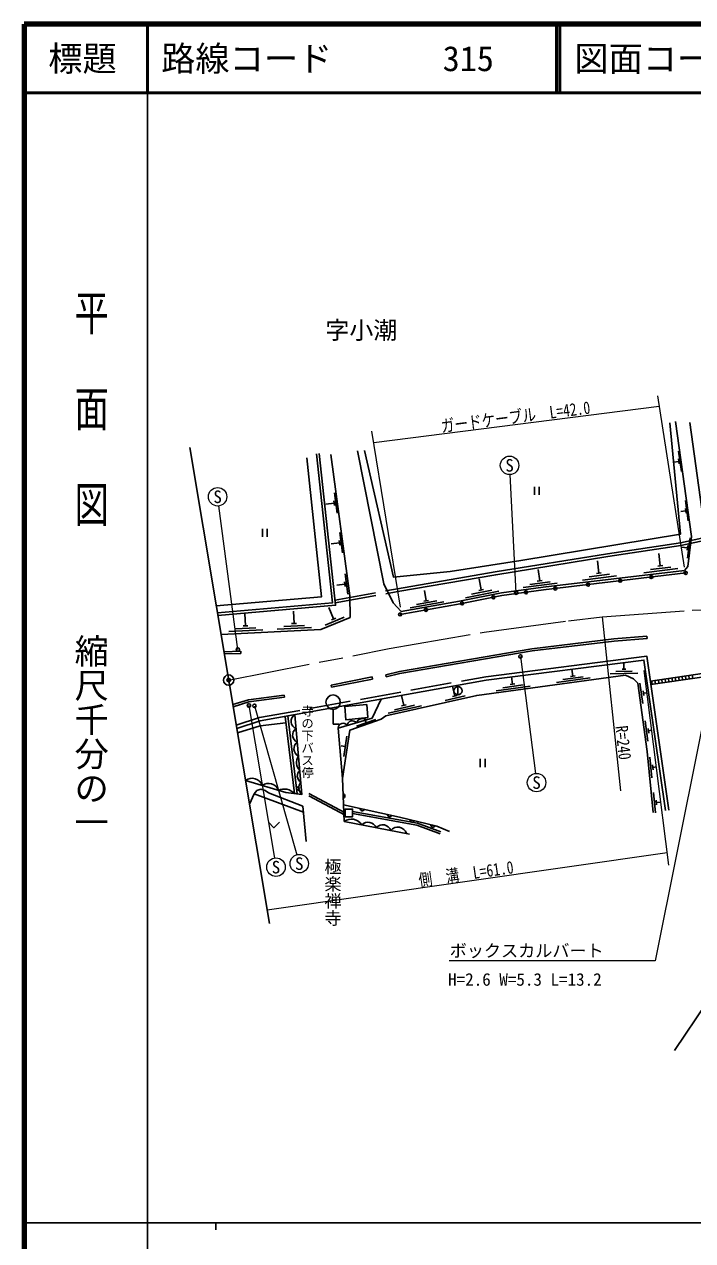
# Model space of a CAD drawing. Units: millimetres at full size, sheet at 1:1000; details may follow other scales. Extents: x 40000 to 680000, y 20000 to 380000.
# Drawn here: x 40000 to 137675, y 202409 to 380000 of the extents above; entities that cross this region are included whole.
import ezdxf
from ezdxf.enums import TextEntityAlignment as Align

# ---------------------------------------------------------------- set-up
doc = ezdxf.new("R2010")
doc.units = ezdxf.units.MM
doc.header["$LTSCALE"] = 1000
doc.header["$PDMODE"] = 32
doc.header["$PDSIZE"] = 500
doc.linetypes.add('CHAIN', pattern=[18.5, 12, -1.5, 3.5, -1.5])
doc.linetypes.add('DASHED', pattern=[7.5, 6, -1.5])
for name, color, linetype, lineweight in [('M-BGD', 7, 'Continuous', 25), ('M-BMK', 2, 'CHAIN', 13), ('M-BMK-HTXT', 7, 'Continuous', 13), ('M-BMK-OTRS', 5, 'Continuous', 25), ('M-BMK-SRVR', 3, 'Continuous', 25), ('M-STR-HTXT', 7, 'Continuous', 13), ('M-STR-STRC', 7, 'Continuous', 25), ('M-TTL', 2, 'Continuous', 140), ('M-TTL-BAND', 7, 'Continuous', 25), ('M-TTL-LINE', 7, 'Continuous', 50)]:
    doc.layers.add(name, color=color, linetype=linetype, lineweight=lineweight)
doc.layers.add('M-OTRS', color=6, linetype='Continuous')
doc.layers.add('M-TTL-TXT', color=7, linetype='Continuous')
doc.styles.add('@ＭＳ ゴシック', font='')
doc.styles.add('ＭＳ ゴシック', font='')
doc.styles.get('@ＭＳ ゴシック').set_extended_font_data('@MS Gothic')
doc.styles.get('ＭＳ ゴシック').set_extended_font_data('MS Gothic')

msp = doc.modelspace()

# ---------------------------------------------------------------- linework, layer by layer
at = {"layer": 'M-BGD'}
for p, q in [((135659, 316192), (134916, 316088)), ((136015, 314727), (135600, 317698)), ((135707, 315845), (135611, 316538)), ((85713, 308641), (85315, 311615)), ((114558, 312467), (114558, 311293)), ((115258, 312467), (115258, 311293)), ((85276, 310096), (84087, 309937)), ((85323, 309749), (85230, 310443)), ((137022, 307501), (136608, 310473)), ((136715, 308620), (136618, 309313)), ((136667, 308966), (135924, 308863)), ((74803, 306335), (74803, 305161)), ((75503, 306335), (75503, 305161)), ((86489, 302839), (86091, 305813)), ((86053, 304294), (84863, 304135)), ((86099, 303947), (86006, 304641)), ((136927, 303578), (136033, 303687)), ((136884, 303230), (136969, 303925)), ((136923, 302067), (137287, 305045)), ((132945, 300946), (132732, 302733)), ((115317, 298750), (115107, 300387)), ((123976, 299878), (123763, 301666)), ((130547, 299935), (135512, 300526)), ((131498, 300411), (134477, 300766)), ((132597, 300904), (133292, 300987)), ((86906, 297917), (86813, 298611)), ((87296, 296809), (86898, 299782)), ((106779, 297416), (106463, 299036)), ((112921, 297778), (117880, 298413)), ((113871, 298232), (116847, 298613)), ((114970, 298705), (115664, 298794)), ((121578, 298868), (126543, 299459)), ((122529, 299344), (125508, 299698)), ((123628, 299837), (124323, 299920)), ((86859, 298264), (85670, 298105)), ((98734, 295839), (98472, 297316)), ((104451, 296290), (109359, 297246)), ((105369, 296805), (108314, 297379)), ((106435, 297349), (107122, 297483)), ((85199, 293182), (84511, 294845)), ((96377, 294811), (101300, 295685)), ((97310, 295281), (100263, 295806)), ((98389, 295777), (99079, 295900)), ((72337, 292175), (72248, 293973)), ((79414, 292522), (79325, 294320)), ((83951, 292276), (86723, 293422)), ((84876, 293048), (85523, 293316)), ((69875, 291333), (74869, 291578)), ((70856, 291742), (73853, 291889)), ((71987, 292158), (72686, 292192)), ((76952, 291681), (81946, 291926)), ((77933, 292089), (80929, 292237)), ((79064, 292505), (79763, 292540)), ((130984, 290645), (131008, 290346)), ((69173, 288378), (71647, 288458)), ((69223, 288080), (71657, 288158)), ((71657, 288158), (71647, 288458)), ((127626, 285833), (127604, 286812)), ((84820, 283517), (90844, 284709)), ((84879, 283223), (90902, 284415)), ((90844, 284709), (90902, 284415)), ((92886, 284734), (92817, 285026)), ((111357, 283639), (111210, 284731)), ((117761, 283899), (122716, 284570)), ((118712, 284331), (121685, 284733)), ((119811, 284782), (120505, 284876)), ((120158, 284829), (120020, 285849)), ((125639, 285190), (129638, 285276)), ((126432, 285507), (128832, 285559)), ((127346, 285827), (127905, 285839)), ((131500, 284118), (139038, 285214)), ((131571, 283623), (139016, 284706)), ((132231, 283719), (132159, 284214)), ((132726, 283791), (132654, 284286)), ((133221, 283863), (133149, 284358)), ((133716, 283935), (133644, 284430)), ((134211, 284007), (134139, 284502)), ((134705, 284079), (134633, 284573)), ((135200, 284151), (135128, 284645)), ((135695, 284223), (135623, 284717)), ((136190, 284295), (136118, 284789)), ((136685, 284366), (136613, 284861)), ((137179, 284438), (137107, 284933)), ((137674, 284510), (137602, 285005)), ((84879, 283223), (84820, 283517)), ((102914, 281917), (102585, 283380)), ((103369, 283301), (103369, 282101)), ((108960, 282709), (113915, 283379)), ((109911, 283141), (112884, 283543)), ((111010, 283592), (111704, 283686)), ((129968, 283790), (130373, 280817)), ((130420, 282691), (130515, 281997)), ((130468, 282344), (130998, 282416)), ((131737, 283647), (131665, 284142)), ((78004, 281767), (77965, 282065)), ((95132, 280474), (95815, 280628)), ((95473, 280551), (95144, 282014)), ((101516, 281295), (104443, 281953)), ((102572, 281840), (103255, 281994)), ((79468, 267685), (78132, 278948)), ((79877, 267637), (78526, 279019)), ((85127, 279986), (85127, 277812)), ((93166, 279417), (98044, 280514)), ((94076, 279929), (97003, 280587)), ((85127, 277812), (86017, 277812)), ((88558, 277517), (91383, 278526)), ((89970, 278022), (89829, 278417)), ((130716, 278306), (131121, 275333)), ((131169, 277207), (131263, 276513)), ((86681, 273092), (87142, 276057)), ((131216, 276860), (131690, 276925)), ((86911, 274575), (86319, 274667)), ((106633, 272739), (106633, 271565)), ((107333, 272739), (107333, 271565)), ((131410, 272980), (131708, 269995)), ((131822, 271865), (131892, 271169)), ((131857, 271517), (132365, 271568)), ((73595, 267657), (80785, 264989)), ((86582, 267634), (86607, 267008)), ((131923, 267838), (132221, 264853)), ((132336, 266724), (132405, 266027)), ((132370, 266376), (133011, 266439)), ((89682, 265372), (89071, 265507)), ((93683, 264492), (93072, 264626)), ((96982, 263712), (96374, 263861)), ((100015, 262969), (99408, 263117))]:
    msp.add_line(p, q, dxfattribs=at)
at = {"layer": 'M-BGD', "linetype": 'DASHED'}
for p, q in [((135896, 304281), (141433, 305522)), ((141410, 305083), (135957, 303886)), ((85408, 295923), (94516, 297580)), ((85451, 295524), (94583, 297186)), ((86877, 264859), (79750, 268705)), ((86877, 264518), (79793, 268341))]:
    msp.add_line(p, q, dxfattribs=at)
at = {"layer": 'M-BGD'}
for points in [[(88708, 317710), (92517, 298314), (93907, 295536), (95064, 294273), (103612, 295791), (109729, 296982), (115830, 297821), (136457, 300276), (136954, 300833), (137491, 305227), (135147, 322032)], [(134315, 321810), (135906, 305575), (112548, 301722), (102211, 300127), (93956, 299273), (89694, 317772)], [(137259, 321872), (139211, 307785), (139807, 300339), (141164, 300385)], [(68047, 295102), (83437, 296426), (81275, 316718)], [(68215, 294100), (85045, 295559), (82688, 317293)], [(68281, 293704), (85486, 295195), (83086, 317336)], [(68748, 290917), (83341, 291634), (87608, 293399), (87574, 296543), (84809, 317211)], [(94516, 297580), (108824, 300039), (125235, 302675), (135896, 304281)], [(94583, 297186), (108890, 299644), (125297, 302280), (135957, 303886)], [(94917, 293841), (103685, 295398), (109795, 296587), (115881, 297425), (136654, 299897)], [(92817, 285026), (94831, 285500), (114188, 288828), (126171, 290259), (130984, 290645)], [(92886, 284734), (94891, 285206), (114231, 288531), (126201, 289960), (131008, 290346)], [(107438, 284756), (130981, 287745), (134194, 265278)], [(107501, 284260), (130556, 287187), (133699, 265207)], [(71045, 277187), (74471, 278286), (107501, 284260)], [(86490, 269904), (87583, 276947), (92138, 278572), (92813, 279030), (106115, 282022), (127873, 284964), (129020, 284459), (129663, 283802), (131022, 273841), (131911, 264940)], [(70463, 280670), (72745, 281377), (77965, 282065)], [(70513, 280371), (72809, 281083), (78004, 281767)], [(92145, 281483), (90831, 278675), (85885, 277236), (86490, 269904), (86743, 263632), (96307, 261782)], [(79524, 279200), (80572, 267555), (78232, 267831), (72319, 269573)], [(78242, 278016), (74457, 277593), (71148, 276574)], [(81202, 260683), (80701, 265846), (75673, 267798), (75206, 268126), (74560, 268312), (73984, 268135), (73595, 267657), (72895, 266133)], [(102140, 262173), (100262, 262908), (94813, 264243), (86646, 266041)], [(87983, 265065), (97457, 263362), (100879, 262087)], [(87983, 264760), (97377, 263071), (100774, 261806)], [(75684, 263497), (76480, 262701), (77275, 263497)], [(208306, 238422), (202695, 238506), (202199, 237381), (201271, 237483), (200272, 231728), (198409, 231728), (196882, 237159), (183494, 237159), (183494, 238430), (182559, 238430), (182559, 237159), (139717, 237159), (134993, 230179)]]:
    msp.add_lwpolyline(points, dxfattribs=at)
at = {"layer": 'M-BGD', "linetype": 'DASHED'}
msp.add_lwpolyline([(70962, 277685), (74349, 278772), (107438, 284756)], dxfattribs=at)
at = {"layer": 'M-BGD'}
for points in [[(86832, 280378), (90052, 280685), (90201, 278773), (87010, 278438)], [(86877, 264306), (87983, 264306), (87983, 265411), (86877, 265411)]]:
    msp.add_lwpolyline(points, close=True, dxfattribs=at)
for centre, radius in [((122387, 298199), 225), ((127078, 298757), 225), ((131618, 299297), 225), ((136654, 299897), 225), ((113317, 297072), 225), ((117592, 297628), 225), ((103967, 295452), 225), ((108555, 296346), 225), ((94917, 293841), 225), ((98689, 294510), 225), ((103369, 282701), 600), ((85127, 281036), 1050)]:
    msp.add_circle(centre, radius, dxfattribs=at)
for centre, radius, start, end in [((80150, 278228), 1156, 122.7817, 247.50011), ((80310, 276228), 1109, 122.8949, 247.38689), ((86582, 277255), 696, 30.89089, 181.55937), ((87931, 277566), 754, 35.95907, 176.49121), ((89411, 277733), 912, 50.04855, 162.40172), ((80634, 274228), 1232, 127.55686, 242.72495), ((81423, 272217), 1634, 145.89157, 224.39024), ((80970, 270267), 1078, 131.52318, 238.75863), ((73298, 268342), 1572, 18.69817, 128.46244), ((75724, 267687), 1491, 18.20459, 128.95602), ((78000, 266405), 1948, 41.08909, 116.2102), ((81432, 268535), 1304, 141.57424, 228.70757), ((86540, 267319), 318, 282.20603, 82.42376), ((89388, 265493), 318, 177.47835, 337.69608), ((93389, 264612), 318, 177.47835, 337.69608), ((87787, 262159), 1805, 32.76204, 125.34384), ((90223, 262152), 1345, 25.10026, 133.00563), ((92375, 261842), 1284, 21.44335, 136.66253), ((96691, 263839), 318, 176.12619, 336.34392), ((99725, 263096), 318, 176.12619, 336.34392), ((94587, 261481), 1313, 17.34739, 140.75849)]:
    msp.add_arc(centre, radius, start, end, dxfattribs=at)
at = {"layer": 'M-BMK'}
msp.add_lwpolyline([(69861, 284264), (93323, 288855), (107216, 291244), (119523, 292916), (124443, 293482), (137622, 294467), (149977, 294661), (164207, 294273), (169344, 293831), (269048, 284031), (368900, 273873), (386988, 272361), (400686, 271448), (416890, 271352), (430176, 271865), (468355, 274288), (569183, 282698)], dxfattribs=at)
at = {"layer": 'M-BMK-OTRS'}
msp.add_line((75810, 248717), (64177, 318231), dxfattribs=at)
at = {"layer": 'M-BMK-SRVR'}
msp.add_circle((69861, 284264), 750, dxfattribs=at)
at = {"layer": 'M-OTRS'}
msp.add_point((69861, 284264), dxfattribs=at)
at = {"layer": 'M-STR-HTXT'}
for p, q in [((132545, 325755), (136450, 300729)), ((132787, 324205), (91056, 318902)), ((94956, 294892), (90780, 320601)), ((111876, 297016), (110983, 314258)), ((71217, 288717), (68428, 309680)), ((124443, 293482), (127136, 268063)), ((112494, 287716), (114682, 270629)), ((134171, 257231), (130591, 285647)), ((72830, 280551), (76554, 258275)), ((73631, 280501), (79809, 258759)), ((133945, 259025), (75483, 250666))]:
    msp.add_line(p, q, dxfattribs=at)
msp.add_lwpolyline([(141815, 291301), (132186, 243253), (102076, 243253)], dxfattribs=at)
for centre in [(110913, 315606), (68249, 311019), (114853, 269290), (76777, 256943), (80178, 257461)]:
    msp.add_circle(centre, 1350, dxfattribs=at)
at = {"layer": 'M-STR-STRC'}
for centre in [(111876, 297016), (71217, 288717), (112494, 287716), (72830, 280551), (73631, 280501)]:
    msp.add_circle(centre, 250, dxfattribs=at)
at = {"layer": 'M-TTL'}
for p, q in [((40000, 380000), (40000, 20000)), ((680000, 380000), (40000, 380000))]:
    msp.add_line(p, q, dxfattribs=at)
at = {"layer": 'M-TTL-BAND'}
for p, q in [((58000, 370000), (58000, 20000)), ((40000, 205000), (579000, 205000)), ((68000, 205000), (68000, 204000))]:
    msp.add_line(p, q, dxfattribs=at)
at = {"layer": 'M-TTL-LINE'}
for p, q in [((58000, 380000), (58000, 370000)), ((117750, 380000), (117750, 370000)), ((118250, 380000), (118250, 370000)), ((40000, 370000), (680000, 370000))]:
    msp.add_line(p, q, dxfattribs=at)

# ---------------------------------------------------------------- texts
at = {"layer": 'M-BMK-HTXT', "style": 'ＭＳ ゴシック'}
msp.add_text('字小潮', height=2566, dxfattribs=at).set_placement((89251, 335338), align=Align.MIDDLE_CENTER)
at = {"layer": 'M-BMK-HTXT', "style": '@ＭＳ ゴシック'}
for s, height, p in [('寺の下バス停', 1320, (81371, 280665)), ('極楽禅寺', 1833, (85077, 258271))]:
    msp.add_text(s, height=height, rotation=270, dxfattribs=at).set_placement(p, align=Align.MIDDLE_LEFT)
at = {"layer": 'M-STR-HTXT', "style": 'ＭＳ ゴシック', "width": 0.8}
for s, rotation, p in [('ガードケーブル\u3000L=42.0', 7.241, (111961, 321243)), ('R=240', 276.047, (126090, 274967)), ('側\u3000溝\u3000L=61.0', 8.137, (104759, 254536))]:
    msp.add_text(s, height=1833, rotation=rotation, dxfattribs=at).set_placement(p, align=Align.BOTTOM_CENTER)
at = {"layer": 'M-STR-HTXT', "style": 'ＭＳ ゴシック'}
for p in [(110913, 315606), (68249, 311019), (114853, 269290), (76777, 256943), (80178, 257461)]:
    msp.add_text('S', height=1833, dxfattribs=at).set_placement(p, align=Align.MIDDLE_CENTER)
for s, p in [('ボックスカルバート', (124669, 243280)), ('H=2.6 W=5.3 L=13.2', (124376, 239083))]:
    msp.add_text(s, height=1833, dxfattribs=at).set_placement(p, align=Align.BOTTOM_RIGHT)
at = {"layer": 'M-TTL-BAND', "style": '@ＭＳ ゴシック', "width": 1.4}
msp.add_text('平  面  図', height=3666, rotation=270, dxfattribs=at).set_placement((49777, 306475), align=Align.MIDDLE_RIGHT)
at = {"layer": 'M-TTL-BAND', "style": '@ＭＳ ゴシック'}
msp.add_text('縮尺千分の一', height=3666, rotation=270, dxfattribs=at).set_placement((49777, 261030), align=Align.MIDDLE_RIGHT)
at = {"layer": 'M-TTL-TXT', "style": 'ＭＳ ゴシック'}
msp.add_text('標題', height=3666, dxfattribs=at).set_placement((48500, 375000), align=Align.MIDDLE_CENTER)
for s, p in [('路線コード', (60000, 375000)), ('315', (101142, 375000)), ('図面コード', (120380, 375000))]:
    msp.add_text(s, height=3666, dxfattribs=at).set_placement(p, align=Align.MIDDLE_LEFT)

doc.saveas('drawing.dxf')
